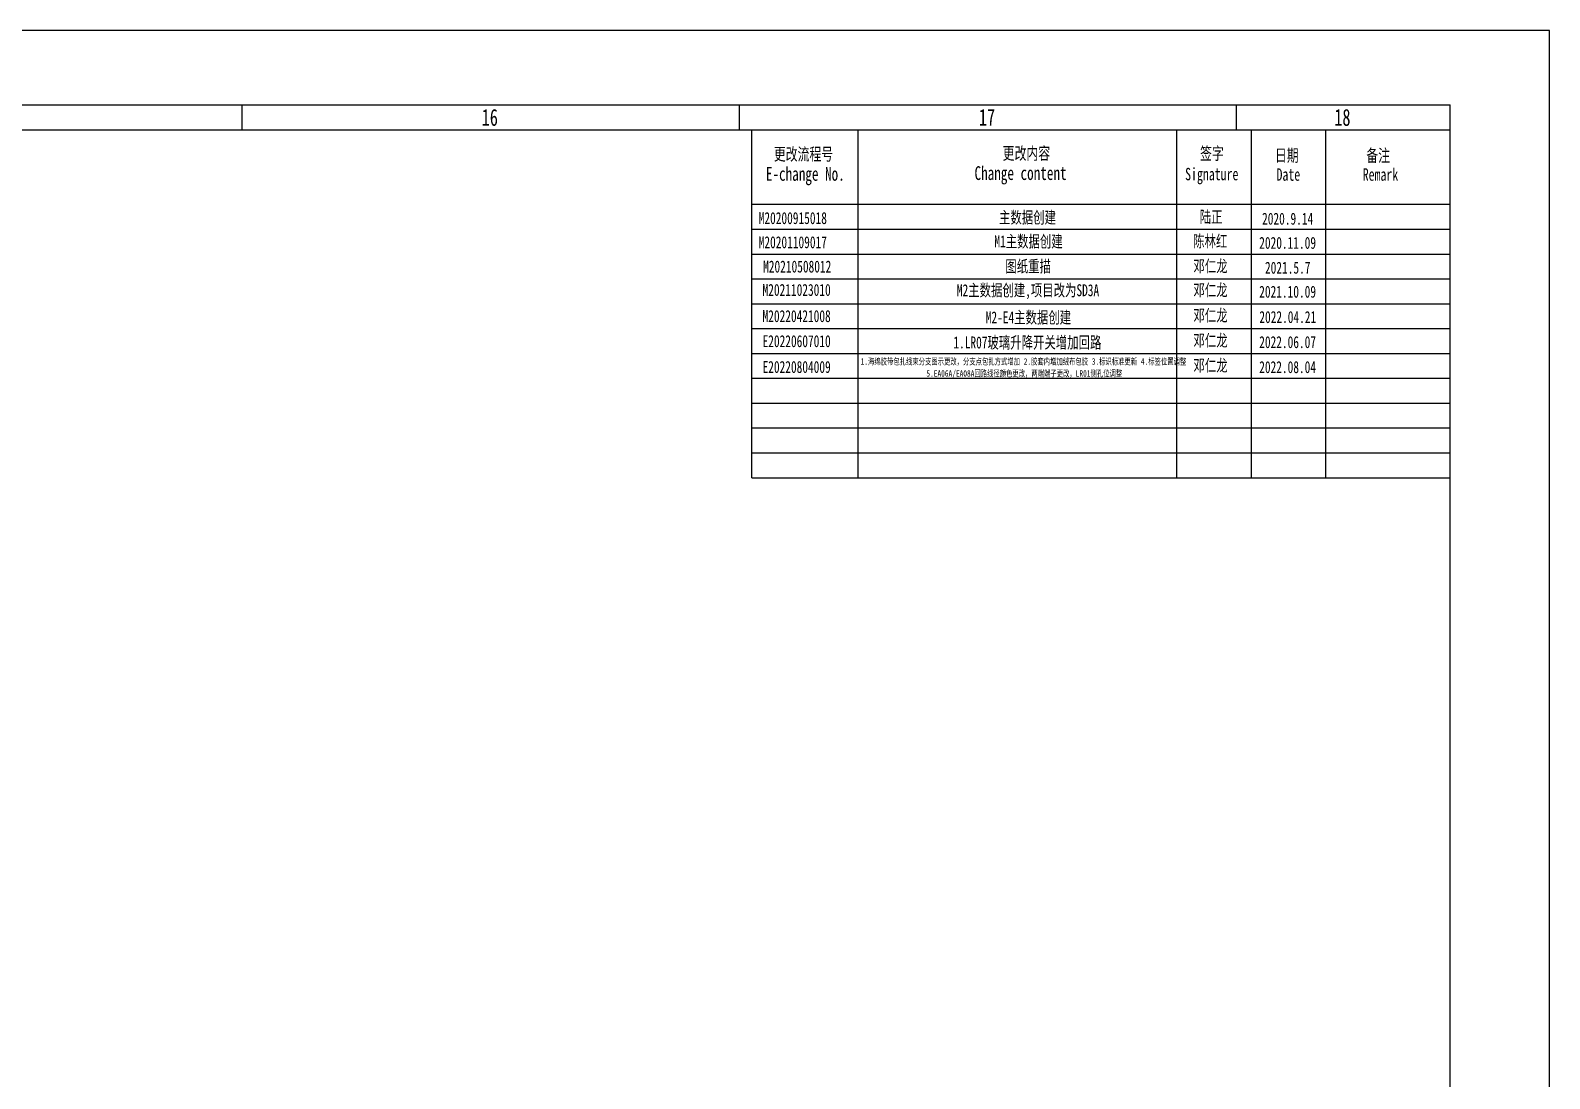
# Model space of a CAD drawing. Header units: inches. Extents: x 47316 to 59086, y 3141 to 11743.
# Drawn here: x 48793.7 to 49099.3, y 7499.3 to 7710.2 of the extents above; entities that cross this region are included whole.
import ezdxf

# ---------------------------------------------------------------- set-up
doc = ezdxf.new("R2010")
doc.units = ezdxf.units.IN
doc.header["$MEASUREMENT"] = 0
doc.styles.add('MtX_FangSong_GB2312', font='')
doc.styles.add('MtX_SimSun', font='')
doc.styles.add('MtX_仿宋_GB2312', font='')
doc.styles.add('样式 1', font='仿宋_GB2312.ttf', dxfattribs={"width": 0.7, "height": 2.4})
doc.styles.get('MtX_FangSong_GB2312').set_extended_font_data('FangSong_GB2312')
doc.styles.get('MtX_SimSun').set_extended_font_data('SimSun')
doc.styles.get('MtX_仿宋_GB2312').set_extended_font_data('仿宋_GB2312')

msp = doc.modelspace()

# ---------------------------------------------------------------- linework, layer by layer
at = {"color": 0, "lineweight": -3}
for p, q in [((49099.34, 7710.2), (47316.34, 7710.2)), ((49099.34, 6869.2), (49099.34, 7710.2)), ((47336.34, 7695.2), (49079.34, 7695.2)), ((48836.34, 7690.2), (48836.34, 7695.2)), ((48936.34, 7690.2), (48936.34, 7695.2)), ((49036.34, 7690.2), (49036.34, 7695.2)), ((49079.34, 7690.2), (49079.34, 7695.2)), ((47336.34, 7690.2), (49079.34, 7690.2)), ((48938.84, 7620.2), (48938.84, 7690.2)), ((48960.26, 7620.2), (48960.26, 7690.2)), ((49024.34, 7620.2), (49024.34, 7690.2)), ((49039.34, 7620.2), (49039.34, 7690.2)), ((49054.34, 7620.2), (49054.34, 7690.2)), ((49079.34, 6889.2), (49079.34, 7690.2)), ((48938.84, 7675.2), (49079.34, 7675.2)), ((48938.84, 7670.2), (49079.34, 7670.2)), ((48938.84, 7665.2), (49079.34, 7665.2)), ((48938.84, 7660.2), (49079.34, 7660.2)), ((48938.84, 7655.2), (49079.34, 7655.2)), ((48938.84, 7650.2), (49079.34, 7650.2)), ((48938.84, 7645.2), (49079.34, 7645.2)), ((48938.84, 7640.2), (49079.34, 7640.2)), ((48938.84, 7635.2), (49079.34, 7635.2)), ((48938.84, 7630.2), (49079.34, 7630.2)), ((48938.84, 7625.2), (49079.34, 7625.2)), ((48938.84, 7620.2), (49079.34, 7620.2))]:
    msp.add_line(p, q, dxfattribs=at)

# ---------------------------------------------------------------- texts
at = {"color": 0, "lineweight": -3, "width": 0.7}
for s, height, style, p in [('16', 3.4, 'MtX_SimSun', (48884.53, 7691)), ('17', 3.4, 'MtX_SimSun', (48984.54, 7691)), ('18', 3.4, 'MtX_SimSun', (49056.04, 7691)), ('更改流程号', 2.5, 'MtX_SimSun', (48943.28, 7684.05)), ('更改内容', 2.5, 'MtX_SimSun', (48989.32, 7684.22)), ('签字', 2.5, 'MtX_FangSong_GB2312', (49029.02, 7684.19)), ('日期', 2.5, 'MtX_SimSun', (49044.08, 7683.8)), ('备注', 2.5, 'MtX_SimSun', (49062.46, 7683.78)), ('E-change No.', 2.7775, 'MtX_SimSun', (48941.68, 7679.94)), ('Change content', 2.7775, 'MtX_SimSun', (48983.65, 7680.1)), ('Signature', 2.5, 'MtX_SimSun', (49026.02, 7680.04)), ('Date', 2.5, 'MtX_SimSun', (49044.4, 7679.95)), ('Remark', 2.5, 'MtX_SimSun', (49061.74, 7679.95)), ('主数据创建', 2.4, 'MtX_SimSun', (48988.58, 7671.36)), ('陆正', 2.4, 'MtX_仿宋_GB2312', (49028.96, 7671.48)), ('M20200915018', 2.4, '样式 1', (48940.24, 7671.23)), ('2020.9.14', 2.4, 'MtX_仿宋_GB2312', (49041.5, 7671.11)), ('M20201109017', 2.4, '样式 1', (48940.24, 7666.37)), ('M1主数据创建', 2.4, 'MtX_仿宋_GB2312', (48987.65, 7666.54)), ('陈林红', 2.4, 'MtX_SimSun', (49027.63, 7666.58)), ('2020.11.09', 2.4, 'MtX_仿宋_GB2312', (49040.92, 7666.25)), ('  M20210508012', 2.4, '样式 1', (48938.84, 7661.48)), ('图纸重描', 2.4, 'MtX_仿宋_GB2312', (48989.86, 7661.53)), ('邓仁龙', 2.4, 'MtX_SimSun', (49027.69, 7661.56)), ('2021.5.7', 2.4, 'MtX_仿宋_GB2312', (49042.08, 7661.25)), ('M20211023010', 2.4, '样式 1', (48941.01, 7656.78)), ('M2主数据创建,项目改为SD3A', 2.4, 'MtX_仿宋_GB2312', (48980.1, 7656.72)), ('邓仁龙', 2.4, 'MtX_SimSun', (49027.69, 7656.74)), ('2021.10.09', 2.4, 'MtX_仿宋_GB2312', (49040.92, 7656.42)), ('M20220421008', 2.4, '样式 1', (48941.01, 7651.51)), ('M2-E4主数据创建', 2.4, 'MtX_仿宋_GB2312', (48985.91, 7651.25)), ('邓仁龙', 2.4, 'MtX_SimSun', (49027.69, 7651.64)), ('2022.04.21', 2.4, 'MtX_仿宋_GB2312', (49040.95, 7651.32)), ('E20220607010', 2.4, '样式 1', (48941.01, 7646.47)), ('1.LR07玻璃升降开关增加回路', 2.4, 'MtX_仿宋_GB2312', (48979.4, 7646.21)), ('邓仁龙', 2.4, 'MtX_SimSun', (49027.69, 7646.6)), ('2022.06.07', 2.4, 'MtX_仿宋_GB2312', (49040.92, 7646.28)), ('E20220804009', 2.4, '样式 1', (48941.01, 7641.28)), ('1.海绵胶带包扎线束分支图示更改，分支点包扎方式增加 2.胶套内增加绒布包胶 3.标识标准更新 4.标签位置调整 ', 1.3, 'MtX_仿宋_GB2312', (48960.74, 7642.93)), ('邓仁龙', 2.4, 'MtX_SimSun', (49027.69, 7641.57)), ('2022.08.04', 2.4, 'MtX_仿宋_GB2312', (49040.92, 7641.25)), ('5.EA06A/EA08A回路线径颜色更改，两端端子更改，LR01侧孔位调整', 1.3, 'MtX_仿宋_GB2312', (48973.97, 7640.53))]:
    msp.add_text(s, height=height, dxfattribs=dict(at, style=style)).set_placement(p)

doc.saveas('drawing.dxf')
